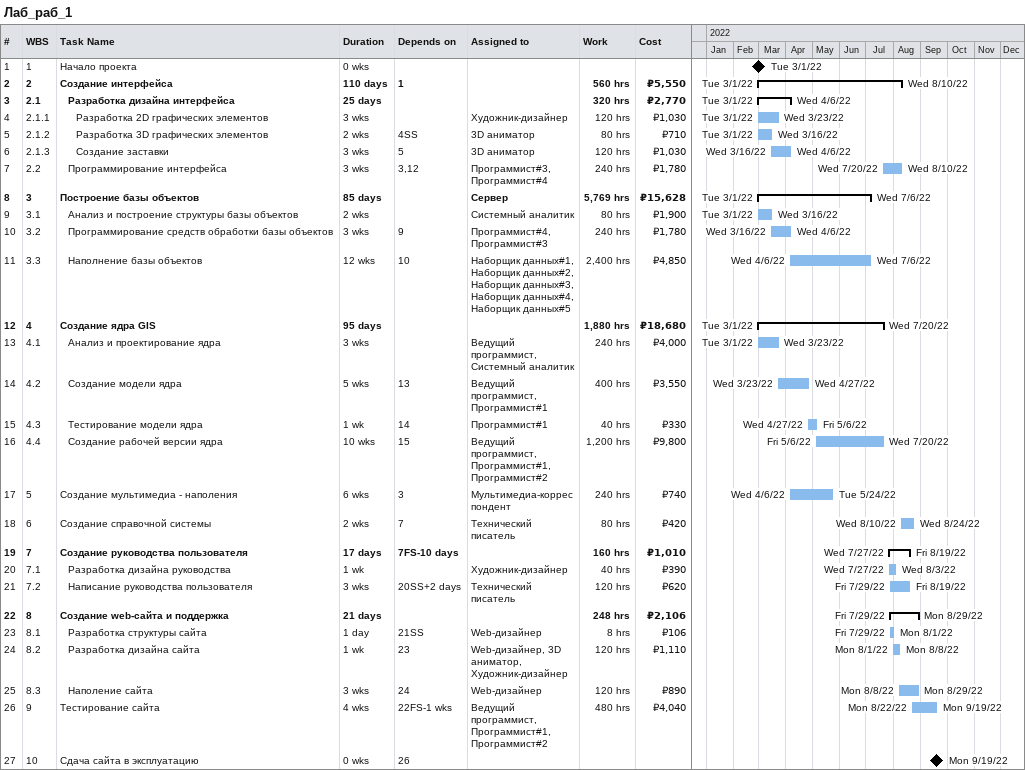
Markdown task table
Лаб_раб_1

| ID | WBS | Task | Duration | Start | Finish | Predecessors | Resources | Work (h) | Cost (₽) |
|---|---|---|---|---|---|---|---|---|---|
| 1 | 1 | Начало проекта | 0w | 2022-03-01 | 2022-03-01 |  |  |  |  |
| 2 | 2 | **Создание интерфейса** | 110d | 2022-03-01 | 2022-08-10 | 1 |  | 560 | 5550 |
| 3 | 2.1 | **Разработка дизайна интерфейса** | 25d | 2022-03-01 | 2022-04-06 |  |  | 320 | 2770 |
| 4 | 2.1.1 | Разработка 2D графических элементов | 3w | 2022-03-01 | 2022-03-23 |  | Художник-дизайнер | 120 | 1030 |
| 5 | 2.1.2 | Разработка 3D графических элементов | 2w | 2022-03-01 | 2022-03-16 | 4SS | 3D аниматор | 80 | 710 |
| 6 | 2.1.3 | Создание заставки | 3w | 2022-03-16 | 2022-04-06 | 5 | 3D аниматор | 120 | 1030 |
| 7 | 2.2 | Программирование интерфейса | 3w | 2022-07-20 | 2022-08-10 | 3, 12 | Программист#3, Программист#4 | 240 | 1780 |
| 8 | 3 | **Построение базы объектов** | 85d | 2022-03-01 | 2022-07-06 |  | Сервер | 5769 | 15628 |
| 9 | 3.1 | Анализ и построение структуры базы объектов | 2w | 2022-03-01 | 2022-03-16 |  | Системный аналитик | 80 | 1900 |
| 10 | 3.2 | Программирование средств обработки базы объектов | 3w | 2022-03-16 | 2022-04-06 | 9 | Программист#4, Программист#3 | 240 | 1780 |
| 11 | 3.3 | Наполнение базы объектов | 12w | 2022-04-06 | 2022-07-06 | 10 | Наборщик данных#1, Наборщик данных#2, Наборщик данных#3, Наборщик данных#4, Наборщик данных#5 | 2400 | 4850 |
| 12 | 4 | **Создание ядра GIS** | 95d | 2022-03-01 | 2022-07-20 |  |  | 1880 | 18680 |
| 13 | 4.1 | Анализ и проектирование ядра | 3w | 2022-03-01 | 2022-03-23 |  | Ведущий программист, Системный аналитик | 240 | 4000 |
| 14 | 4.2 | Создание модели ядра | 5w | 2022-03-23 | 2022-04-27 | 13 | Ведущий программист, Программист#1 | 400 | 3550 |
| 15 | 4.3 | Тестирование модели ядра | 1w | 2022-04-27 | 2022-05-06 | 14 | Программист#1 | 40 | 330 |
| 16 | 4.4 | Создание рабочей версии ядра | 10w | 2022-05-06 | 2022-07-20 | 15 | Ведущий программист, Программист#1, Программист#2 | 1200 | 9800 |
| 17 | 5 | Создание мультимедиа - наполения | 6w | 2022-04-06 | 2022-05-24 | 3 | Мультимедиа-корреспондент | 240 | 740 |
| 18 | 6 | Создание справочной системы | 2w | 2022-08-10 | 2022-08-24 | 7 | Технический писатель | 80 | 420 |
| 19 | 7 | **Создание руководства пользователя** | 17d | 2022-07-27 | 2022-08-19 | 7FS-10d |  | 160 | 1010 |
| 20 | 7.1 | Разработка дизайна руководства | 1w | 2022-07-27 | 2022-08-03 |  | Художник-дизайнер | 40 | 390 |
| 21 | 7.2 | Написание руководства пользователя | 3w | 2022-07-29 | 2022-08-19 | 20SS+2d | Технический писатель | 120 | 620 |
| 22 | 8 | **Создание web-сайта и поддержка** | 21d | 2022-07-29 | 2022-08-29 |  |  | 248 | 2106 |
| 23 | 8.1 | Разработка структуры сайта | 1d | 2022-07-29 | 2022-08-01 | 21SS | Web-дизайнер | 8 | 106 |
| 24 | 8.2 | Разработка дизайна сайта | 1w | 2022-08-01 | 2022-08-08 | 23 | Web-дизайнер, 3D аниматор, Художник-дизайнер | 120 | 1110 |
| 25 | 8.3 | Наполение сайта | 3w | 2022-08-08 | 2022-08-29 | 24 | Web-дизайнер | 120 | 890 |
| 26 | 9 | Тестирование сайта | 4w | 2022-08-22 | 2022-09-19 | 22FS-1w | Ведущий программист, Программист#1, Программист#2 | 480 | 4040 |
| 27 | 10 | Сдача сайта в эксплуатацию | 0w | 2022-09-19 | 2022-09-19 | 26 |  |  |  |
